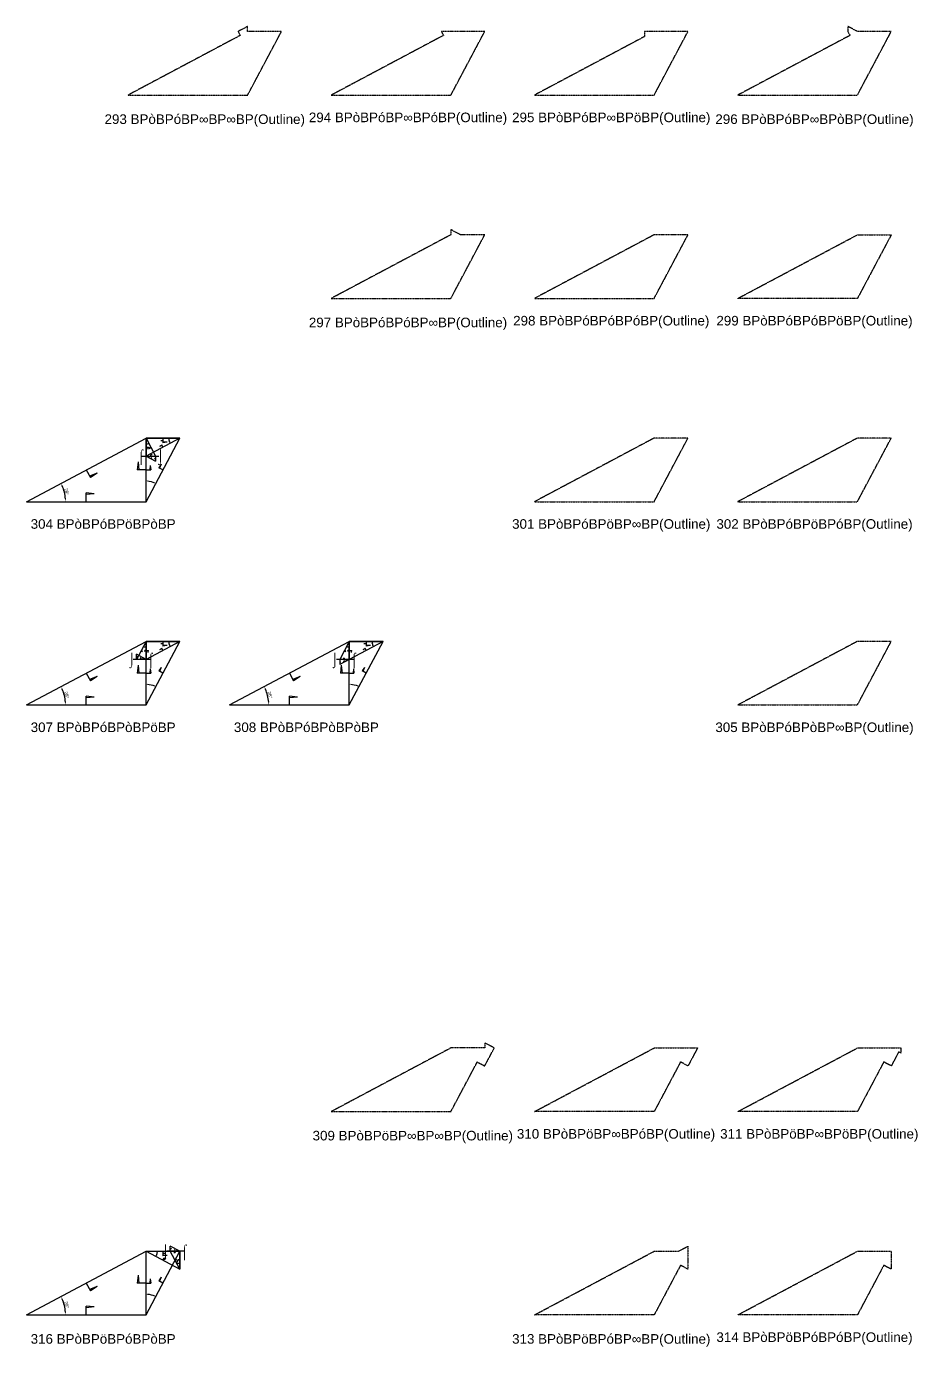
# Model space of a CAD drawing. Header units: millimetres. Extents: x 130908 to 599272, y -2842299 to 24518.
# Drawn here: x 360253 to 471990, y -2663130 to -2497645 of the extents above; entities that cross this region are included whole.
import ezdxf
from ezdxf.enums import TextEntityAlignment as Align

# ---------------------------------------------------------------- set-up
doc = ezdxf.new("R2010")
doc.units = ezdxf.units.MM
doc.header["$PDMODE"] = 35
doc.linetypes.add('DASHED', pattern=[19.05, 12.7, -6.35])
for name, color, linetype in [('BASE', 170, 'Continuous'), ('HYPOTENUSE', 20, 'Continuous'), ('PERPENDICULAR', 90, 'Continuous')]:
    doc.layers.add(name, color=color, linetype=linetype)
doc.styles.add('Arial', font='arial_0.ttf')
doc.dimstyles.new('ISO-25', dxfattribs={"dimtxt": 250, "dimasz": 100, "dimexe": 1.25, "dimexo": 0.625, "dimgap": 100, "dimtad": 1, "dimdec": 0, "dimtxsty": 'Arial', "dimcen": 2.5, "dimadec": 0, "dimazin": 0, "dimtfac": 1, "dimtdec": 0, "dimtmove": 0, "dimatfit": 3, "dimfxl": 1, "dimarcsym": 0})

# ---------------------------------------------------------------- blocks, each defined once
blk = doc.blocks.new('*D9')
at = {"color": 0, "lineweight": -2, "ltscale": 100, "transparency": 16777216}
blk.add_arc((0, 0), 4906, 4.08845, 23.91155, dxfattribs=at)
at = {"color": 0, "ltscale": 100, "transparency": 16777216}
for points in [[(4432, 1963), (4537, 2014), (4332, 2303)], [(4952, 352), (4835, 348), (4906, 0)]]:
    blk.add_solid(points, dxfattribs=at)
at = {"layer": 'Defpoints', "color": 0, "ltscale": 100, "transparency": 16777216}
for p in [(15000, 7976), (0, 0), (0, 0), (4841, 796), (15000, 0)]:
    blk.add_point(p, dxfattribs=at)
at = {"color": 0, "ltscale": 100, "transparency": 16777216, "insert": (5055, 1260), "char_height": 400, "attachment_point": 5, "rotation": 284, "style": 'Arial'}
blk.add_mtext('28°', dxfattribs=at)
blk = doc.blocks.new('SanjoyNathGeometrifyingTrigonometryFundamentalLockedSet')
at = {"color": 114, "linetype": 'DASHED', "ltscale": 100, "true_color": 0x139b48}
for p, q in [((14000, 4987.8), (13900, 3987.8)), ((14000, 4987.8), (14100, 3987.8)), ((15000, 3987.8), (13900, 3987.8))]:
    blk.add_line(p, q, dxfattribs=at)
at = {"color": 242, "linetype": 'DASHED', "ltscale": 100, "true_color": 0xcd2027}
for p, q in [((7500, 3987.8), (8016.4, 3016.6)), ((8852.4, 3574.3), (7922.5, 3193.2)), ((8852.4, 3574.3), (8016.4, 3016.6))]:
    blk.add_line(p, q, dxfattribs=at)
at = {"color": 159, "linetype": 'DASHED', "ltscale": 100, "true_color": 0x22346e}
for p, q in [((7500, 0), (7500, 1100)), ((8500, 1000), (7500, 1100)), ((8500, 1000), (7500, 900))]:
    blk.add_line(p, q, dxfattribs=at)
at = {"layer": 'BASE'}
blk.add_line((0, 0), (15000, 0), dxfattribs=at)
at = {"layer": 'HYPOTENUSE'}
blk.add_line((0, 0), (15000, 7975.6), dxfattribs=at)
at = {"layer": 'PERPENDICULAR'}
blk.add_line((15000, 0), (15000, 7975.6), dxfattribs=at)
at = {"color": 4, "ltscale": 100}
dim = blk.add_angular_dim_2l(base=(4841, 795.6), line1=((0, 0), (15000, 0)), line2=((0, 0), (15000, 7975.6)), dimstyle='ISO-25', override={"dimtxt": 400, "dimasz": 350, "dimgap": 100}, dxfattribs=at)
dim.commit()
dim.dimension.update_dxf_attribs({"geometry": '*D9', "text_midpoint": (5055.4, 1260.5)})

msp = doc.modelspace()

# ---------------------------------------------------------------- linework, layer by layer
at = {"linetype": 'DASHED', "ltscale": 70}
for p, q in [((374654, -2551502), (377052, -2551502)), ((375853, -2576985), (373455, -2576985)), ((401335, -2576985), (398938, -2576985)), ((380093, -2651179), (377696, -2651179))]:
    msp.add_line(p, q, dxfattribs=at)
at = {"linetype": 'DASHED'}
for points in [[(387060, -2498779), (372995, -2506258), (387995, -2506258), (392235, -2498282), (387995, -2498282), (387995, -2497645), (386796, -2498282)], [(413477, -2506258), (417718, -2498282), (412278, -2498282), (412543, -2498779), (398477, -2506258)], [(437761, -2498919), (423960, -2506258), (438960, -2506258), (443201, -2498282), (437761, -2498282)], [(463508, -2498779), (449443, -2506258), (464443, -2506258), (468684, -2498282), (464443, -2498282), (463244, -2497645), (463244, -2498282)], [(413477, -2523127), (413477, -2523765), (398477, -2531740), (413477, -2531740), (417718, -2523765), (414676, -2523765)], [(443201, -2523765), (438960, -2523765), (423960, -2531740), (438960, -2531740)], [(464443, -2531740), (449443, -2531740), (464443, -2523765), (468684, -2523765)], [(443201, -2549248), (438960, -2549248), (423960, -2557223), (438960, -2557223)], [(468684, -2549248), (464443, -2549248), (449443, -2557223), (464443, -2557223)], [(468684, -2574730), (464443, -2574730), (449443, -2582706), (464443, -2582706)], [(417718, -2625696), (413477, -2625696), (398477, -2633672), (413477, -2633672), (416783, -2627454), (417718, -2627951), (418917, -2625696), (417718, -2625059)], [(443201, -2627951), (442266, -2627454), (438960, -2633672), (423960, -2633672), (438960, -2625696), (444400, -2625696)], [(469883, -2626334), (469618, -2626193), (468684, -2627951), (467749, -2627454), (464443, -2633672), (449443, -2633672), (464443, -2625696), (469883, -2625696)], [(442002, -2651179), (443201, -2650541), (443201, -2653434), (442266, -2652937), (438960, -2659155), (423960, -2659155), (438960, -2651179)], [(468684, -2653434), (467749, -2652937), (464443, -2659155), (449443, -2659155), (464443, -2651179), (468684, -2651179)]]:
    msp.add_lwpolyline(points, close=True, dxfattribs=at)

# ---------------------------------------------------------------- block references
for p in [(360253, -2557223), (360253, -2582706), (385736, -2582706), (360253, -2659155)]:
    msp.add_blockref('SanjoyNathGeometrifyingTrigonometryFundamentalLockedSet', p, dxfattribs=at)
at = {"linetype": 'DASHED', "ltscale": 100}
for p, xscale, yscale, zscale, rotation in [((375253, -2557223), -0.53170943166148, 0.53170943166148, 0.53170943166148, 270), ((379494, -2549248), 0.282714919717773, 0.282714919717773, 0.282714919717773, 180), ((375253, -2549248), 0.150322189285358, 0.150322189285358, 0.150322189285358, 270), ((375253, -2551502), -0.07992772583102702, 0.07992772583102702, 0.07992772583102702, 180), ((375253, -2574730), -0.150322189285358, 0.150322189285358, 0.150322189285358, 90), ((375253, -2582706), -0.53170943166148, 0.53170943166148, 0.53170943166148, 270), ((379494, -2574730), 0.282714919717773, 0.282714919717773, 0.282714919717773, 180), ((400736, -2574730), -0.150322189285358, 0.150322189285358, 0.150322189285358, 90), ((400736, -2582706), -0.53170943166148, 0.53170943166148, 0.53170943166148, 270), ((404977, -2574730), 0.282714919717773, 0.282714919717773, 0.282714919717773, 180), ((400736, -2576985), 0.07992772583102702, 0.07992772583102702, 0.07992772583102702, 180), ((375253, -2659155), -0.53170943166148, 0.53170943166148, 0.53170943166148, 270), ((375253, -2651179), -0.282714919717773, 0.282714919717773, 0.282714919717773, 180), ((379494, -2653434), 0.150322189285358, 0.150322189285358, 0.150322189285358, 90)]:
    msp.add_blockref('SanjoyNathGeometrifyingTrigonometryFundamentalLockedSet', p, dxfattribs=dict(at, xscale=xscale, yscale=yscale, zscale=zscale, rotation=rotation))
at = {"linetype": 'DASHED', "ltscale": 100, "xscale": -0.07992772583102702, "yscale": 0.07992772583102702, "zscale": 0.07992772583102702}
for p in [(375253, -2576985), (379494, -2651179)]:
    msp.add_blockref('SanjoyNathGeometrifyingTrigonometryFundamentalLockedSet', p, dxfattribs=at)

# ---------------------------------------------------------------- texts
at = {"linetype": 'DASHED', "ltscale": 100, "style": 'Arial'}
for s, p in [('293 BPòBPóBP∞BP∞BP(Outline)', (382615, -2509272)), ('294 BPòBPóBP∞BPóBP(Outline)', (408098, -2509049)), ('295 BPòBPóBP∞BPöBP(Outline)', (433581, -2509049)), ('296 BPòBPóBP∞BPòBP(Outline)', (459063, -2509272)), ('297 BPòBPóBPóBP∞BP(Outline)', (408098, -2534755)), ('298 BPòBPóBPóBPóBP(Outline)', (433581, -2534532)), ('299 BPòBPóBPóBPöBP(Outline)', (459063, -2534532)), ('⌠', (374654, -2551502)), ('⌡', (377052, -2551502)), ('304 BPòBPóBPöBPòBP', (369874, -2560015)), ('301 BPòBPóBPöBP∞BP(Outline)', (433581, -2560015)), ('302 BPòBPóBPöBPóBP(Outline)', (459063, -2560015)), ('⌡', (373455, -2576985)), ('⌠', (375853, -2576985)), ('⌡', (398938, -2576985)), ('⌠', (401335, -2576985)), ('307 BPòBPóBPòBPöBP', (369874, -2585498)), ('308 BPòBPóBPòBPòBP', (395356, -2585498)), ('305 BPòBPóBPòBP∞BP(Outline)', (459063, -2585498)), ('309 BPòBPöBP∞BP∞BP(Outline)', (408697, -2636686)), ('310 BPòBPöBP∞BPóBP(Outline)', (434180, -2636463)), ('311 BPòBPöBP∞BPöBP(Outline)', (459663, -2636463)), ('⌡', (377696, -2651179)), ('⌠', (380093, -2651179)), ('316 BPòBPöBPóBPòBP', (369874, -2662169)), ('313 BPòBPöBPóBP∞BP(Outline)', (433581, -2662169)), ('314 BPòBPöBPóBPóBP(Outline)', (459063, -2661946))]:
    msp.add_text(s, height=1200, dxfattribs=at).set_placement(p, align=Align.MIDDLE_CENTER)

doc.saveas('drawing.dxf')
